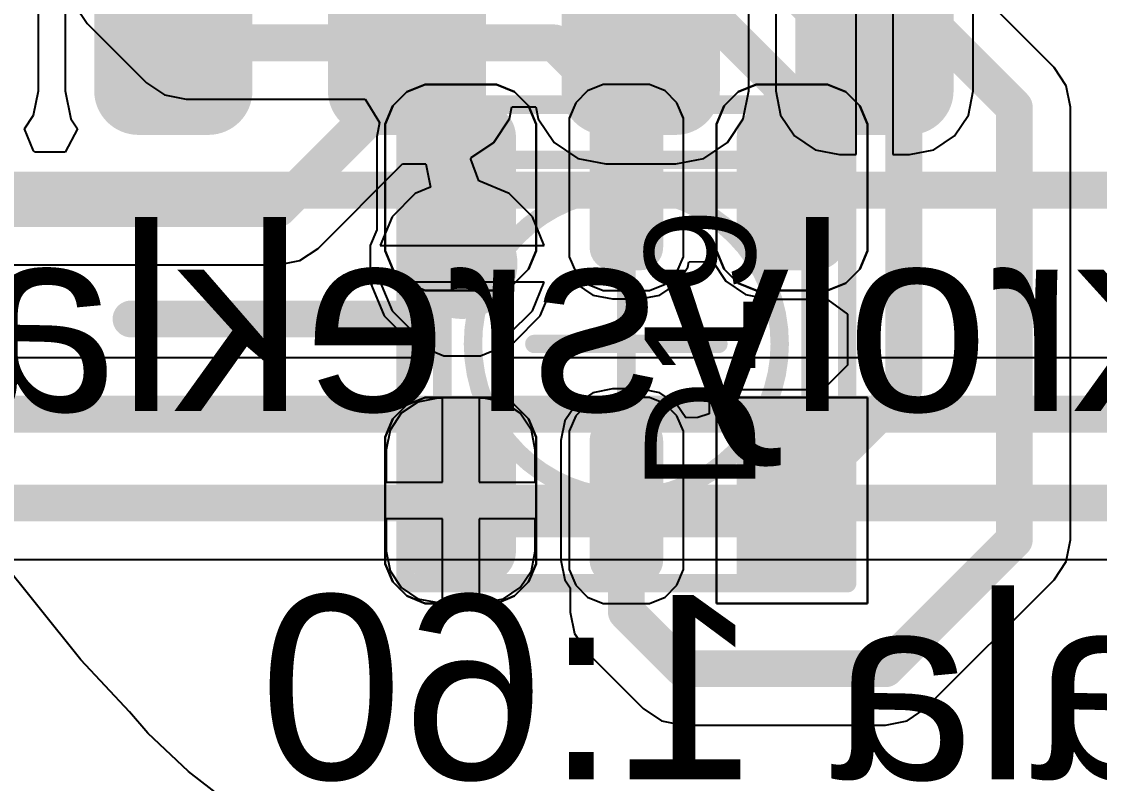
# Model space of a CAD drawing. Header units: inches. Extents: x -30 to 118, y 20 to 51.
# Drawn here: x 55.71 to 61.56, y 23.68 to 27.82 of the extents above; entities that cross this region are included whole.
import ezdxf

# ---------------------------------------------------------------- set-up
doc = ezdxf.new("R2010")
doc.units = ezdxf.units.IN
for name, color, linetype in [('Bottom Courtyard', 56, 'Continuous'), ('Bottom Layer', 5, 'Continuous'), ('Bottom Overlay', 54, 'Continuous'), ('Bottom Solder', 6, 'Continuous'), ('Mechanical 1', 6, 'Continuous'), ('Top Component Outline', 56, 'Continuous'), ('Top Courtyard', 56, 'Continuous'), ('Top Layer', 1, 'Continuous'), ('Top Overlay', 2, 'Continuous'), ('Top Paste', 8, 'Continuous'), ('Top Solder', 216, 'Continuous'), ('Via Holes', 16, 'Continuous')]:
    doc.layers.add(name, color=color, linetype=linetype)
doc.styles.add('Arial', font='', dxfattribs={"height": 0.2})
doc.styles.get('Arial').set_extended_font_data('Arial')

# ---------------------------------------------------------------- blocks, each defined once
blk = doc.blocks.new('APA_RGB_LED_2020_547')
at = {"layer": 'Top Layer'}
h = blk.add_hatch(color=1, dxfattribs=at)
edge = h.paths.add_edge_path()
edge.add_arc((-1.125, 1.025), 0.125, 90, 180)
edge.add_line((-1.25, 1.025), (-1.25, 0.775))
edge.add_arc((-1.125, 0.775), 0.125, 180, 270)
edge.add_line((-1.125, 0.65), (-0.575, 0.65))
edge.add_arc((-0.575, 0.775), 0.125, 270, 360)
edge.add_line((-0.45, 0.775), (-0.45, 1.025))
edge.add_arc((-0.575, 1.025), 0.125, 0, 90)
edge.add_line((-0.575, 1.15), (-1.125, 1.15))
h = blk.add_hatch(color=1, dxfattribs=at)
edge = h.paths.add_edge_path()
edge.add_arc((0.575, 1.025), 0.125, 90, 180)
edge.add_line((0.45, 1.025), (0.45, 0.775))
edge.add_arc((0.575, 0.775), 0.125, 180, 270)
edge.add_line((0.575, 0.65), (1.125, 0.65))
edge.add_arc((1.125, 0.775), 0.125, 270, 360)
edge.add_line((1.25, 0.775), (1.25, 1.025))
edge.add_arc((1.125, 1.025), 0.125, 0, 90)
edge.add_line((1.125, 1.15), (0.575, 1.15))
h = blk.add_hatch(color=1, dxfattribs=at)
edge = h.paths.add_edge_path()
edge.add_arc((-1.175, 0.075), 0.075, 90, 180)
edge.add_line((-1.25, 0.075), (-1.25, -0.075))
edge.add_arc((-1.175, -0.075), 0.075, 180, 270)
edge.add_line((-1.175, -0.15), (-0.525, -0.15))
edge.add_arc((-0.525, -0.075), 0.075, 270, 360)
edge.add_line((-0.45, -0.075), (-0.45, 0.075))
edge.add_arc((-0.525, 0.075), 0.075, 0, 90)
edge.add_line((-0.525, 0.15), (-1.175, 0.15))
h = blk.add_hatch(color=1, dxfattribs=at)
edge = h.paths.add_edge_path()
edge.add_arc((0.525, 0.075), 0.075, 90, 180)
edge.add_line((0.45, 0.075), (0.45, -0.075))
edge.add_arc((0.525, -0.075), 0.075, 180, 270)
edge.add_line((0.525, -0.15), (1.175, -0.15))
edge.add_arc((1.175, -0.075), 0.075, 270, 360)
edge.add_line((1.25, -0.075), (1.25, 0.075))
edge.add_arc((1.175, 0.075), 0.075, 0, 90)
edge.add_line((1.175, 0.15), (0.525, 0.15))
blk.add_hatch(color=1, dxfattribs=at).paths.add_polyline_path([(-1.25, -0.65), (-0.45, -0.65), (-0.45, -1.15), (-1.25, -1.15)])
h = blk.add_hatch(color=1, dxfattribs=at)
edge = h.paths.add_edge_path()
edge.add_arc((0.575, -0.775), 0.125, 90, 180)
edge.add_line((0.45, -0.775), (0.45, -1.025))
edge.add_arc((0.575, -1.025), 0.125, 180, 270)
edge.add_line((0.575, -1.15), (1.125, -1.15))
edge.add_arc((1.125, -1.025), 0.125, 270, 360)
edge.add_line((1.25, -1.025), (1.25, -0.775))
edge.add_arc((1.125, -0.775), 0.125, 0, 90)
edge.add_line((1.125, -0.65), (0.575, -0.65))
at = {"layer": 'Top Paste'}
h = blk.add_hatch(color=8, dxfattribs=at)
edge = h.paths.add_edge_path()
edge.add_arc((-1.125, 1.025), 0.125, 90, 180)
edge.add_line((-1.25, 1.025), (-1.25, 0.775))
edge.add_arc((-1.125, 0.775), 0.125, 180, 270)
edge.add_line((-1.125, 0.65), (-0.575, 0.65))
edge.add_arc((-0.575, 0.775), 0.125, 270, 360)
edge.add_line((-0.45, 0.775), (-0.45, 1.025))
edge.add_arc((-0.575, 1.025), 0.125, 0, 90)
edge.add_line((-0.575, 1.15), (-1.125, 1.15))
h = blk.add_hatch(color=8, dxfattribs=at)
edge = h.paths.add_edge_path()
edge.add_arc((0.575, 1.025), 0.125, 90, 180)
edge.add_line((0.45, 1.025), (0.45, 0.775))
edge.add_arc((0.575, 0.775), 0.125, 180, 270)
edge.add_line((0.575, 0.65), (1.125, 0.65))
edge.add_arc((1.125, 0.775), 0.125, 270, 360)
edge.add_line((1.25, 0.775), (1.25, 1.025))
edge.add_arc((1.125, 1.025), 0.125, 0, 90)
edge.add_line((1.125, 1.15), (0.575, 1.15))
h = blk.add_hatch(color=8, dxfattribs=at)
edge = h.paths.add_edge_path()
edge.add_arc((-1.175, 0.075), 0.075, 90, 180)
edge.add_line((-1.25, 0.075), (-1.25, -0.075))
edge.add_arc((-1.175, -0.075), 0.075, 180, 270)
edge.add_line((-1.175, -0.15), (-0.525, -0.15))
edge.add_arc((-0.525, -0.075), 0.075, 270, 360)
edge.add_line((-0.45, -0.075), (-0.45, 0.075))
edge.add_arc((-0.525, 0.075), 0.075, 0, 90)
edge.add_line((-0.525, 0.15), (-1.175, 0.15))
h = blk.add_hatch(color=8, dxfattribs=at)
edge = h.paths.add_edge_path()
edge.add_arc((0.525, 0.075), 0.075, 90, 180)
edge.add_line((0.45, 0.075), (0.45, -0.075))
edge.add_arc((0.525, -0.075), 0.075, 180, 270)
edge.add_line((0.525, -0.15), (1.175, -0.15))
edge.add_arc((1.175, -0.075), 0.075, 270, 360)
edge.add_line((1.25, -0.075), (1.25, 0.075))
edge.add_arc((1.175, 0.075), 0.075, 0, 90)
edge.add_line((1.175, 0.15), (0.525, 0.15))
blk.add_hatch(color=8, dxfattribs=at).paths.add_polyline_path([(-1.25, -0.65), (-0.45, -0.65), (-0.45, -1.15), (-1.25, -1.15)])
h = blk.add_hatch(color=8, dxfattribs=at)
edge = h.paths.add_edge_path()
edge.add_arc((0.575, -0.775), 0.125, 90, 180)
edge.add_line((0.45, -0.775), (0.45, -1.025))
edge.add_arc((0.575, -1.025), 0.125, 180, 270)
edge.add_line((0.575, -1.15), (1.125, -1.15))
edge.add_arc((1.125, -1.025), 0.125, 270, 360)
edge.add_line((1.25, -1.025), (1.25, -0.775))
edge.add_arc((1.125, -0.775), 0.125, 0, 90)
edge.add_line((1.125, -0.65), (0.575, -0.65))
at = {"layer": 'Top Solder'}
h = blk.add_hatch(color=216, dxfattribs=at)
edge = h.paths.add_edge_path()
edge.add_arc((-1.125, 1.025), 0.175, 90, 180)
edge.add_line((-1.3, 1.025), (-1.3, 0.775))
edge.add_arc((-1.125, 0.775), 0.175, 180, 270)
edge.add_line((-1.125, 0.6), (-0.575, 0.6))
edge.add_arc((-0.575, 0.775), 0.175, 270, 360)
edge.add_line((-0.4, 0.775), (-0.4, 1.025))
edge.add_arc((-0.575, 1.025), 0.175, 0, 90)
edge.add_line((-0.575, 1.2), (-1.125, 1.2))
h = blk.add_hatch(color=216, dxfattribs=at)
edge = h.paths.add_edge_path()
edge.add_arc((0.575, 1.025), 0.175, 90, 180)
edge.add_line((0.4, 1.025), (0.4, 0.775))
edge.add_arc((0.575, 0.775), 0.175, 180, 270)
edge.add_line((0.575, 0.6), (1.125, 0.6))
edge.add_arc((1.125, 0.775), 0.175, 270, 360)
edge.add_line((1.3, 0.775), (1.3, 1.025))
edge.add_arc((1.125, 1.025), 0.175, 0, 90)
edge.add_line((1.125, 1.2), (0.575, 1.2))
h = blk.add_hatch(color=216, dxfattribs=at)
edge = h.paths.add_edge_path()
edge.add_arc((-1.175, 0.075), 0.125, 90, 180)
edge.add_line((-1.3, 0.075), (-1.3, -0.075))
edge.add_arc((-1.175, -0.075), 0.125, 180, 270)
edge.add_line((-1.175, -0.2), (-0.525, -0.2))
edge.add_arc((-0.525, -0.075), 0.125, 270, 360)
edge.add_line((-0.4, -0.075), (-0.4, 0.075))
edge.add_arc((-0.525, 0.075), 0.125, 0, 90)
edge.add_line((-0.525, 0.2), (-1.175, 0.2))
h = blk.add_hatch(color=216, dxfattribs=at)
edge = h.paths.add_edge_path()
edge.add_arc((0.525, 0.075), 0.125, 90, 180)
edge.add_line((0.4, 0.075), (0.4, -0.075))
edge.add_arc((0.525, -0.075), 0.125, 180, 270)
edge.add_line((0.525, -0.2), (1.175, -0.2))
edge.add_arc((1.175, -0.075), 0.125, 270, 360)
edge.add_line((1.3, -0.075), (1.3, 0.075))
edge.add_arc((1.175, 0.075), 0.125, 0, 90)
edge.add_line((1.175, 0.2), (0.525, 0.2))
blk.add_hatch(color=216, dxfattribs=at).paths.add_polyline_path([(-1.3, -0.6), (-0.4, -0.6), (-0.4, -1.2), (-1.3, -1.2)])
h = blk.add_hatch(color=216, dxfattribs=at)
edge = h.paths.add_edge_path()
edge.add_arc((0.575, -0.775), 0.175, 90, 180)
edge.add_line((0.4, -0.775), (0.4, -1.025))
edge.add_arc((0.575, -1.025), 0.175, 180, 270)
edge.add_line((0.575, -1.2), (1.125, -1.2))
edge.add_arc((1.125, -1.025), 0.175, 270, 360)
edge.add_line((1.3, -1.025), (1.3, -0.775))
edge.add_arc((1.125, -0.775), 0.175, 0, 90)
edge.add_line((1.125, -0.6), (0.575, -0.6))
at = {"layer": 'Top Component Outline'}
for points in [[(-1, 1, 0.1, 0.1, 0), (-1, -1, 0.1, 0.1, 0)], [(-1, 1, 0.1, 0.1, 0), (1, 1, 0.1, 0.1, 0)], [(1, 1, 0.1, 0.1, 0), (1, -1, 0.1, 0.1, 0)], [(-1, -1, 0.1, 0.1, 0), (1, -1, 0.1, 0.1, 0)]]:
    blk.add_lwpolyline(points, format="xyseb", dxfattribs=at)
for points in [[(-1.025, 1, 0.05, 0.05, 1), (-0.975, 1, 0.05, 0.05, 1)], [(-1.025, 1, 0.05, 0.05, 1), (-0.975, 1, 0.05, 0.05, 1)], [(0.975, 1, 0.05, 0.05, 1), (1.025, 1, 0.05, 0.05, 1)], [(0.975, 1, 0.05, 0.05, 1), (1.025, 1, 0.05, 0.05, 1)], [(-1.025, -1, 0.05, 0.05, 1), (-0.975, -1, 0.05, 0.05, 1)], [(-1.025, -1, 0.05, 0.05, 1), (-0.975, -1, 0.05, 0.05, 1)], [(0.975, -1, 0.05, 0.05, 1), (1.025, -1, 0.05, 0.05, 1)], [(0.975, -1, 0.05, 0.05, 1), (1.025, -1, 0.05, 0.05, 1)]]:
    blk.add_lwpolyline(points, format="xyseb", close=True, dxfattribs=at)
at = {"layer": 'Top Courtyard'}
for points in [[(-1.3, 1.2, 0.1, 0.1, 0), (1.3, 1.2, 0.1, 0.1, 0)], [(-1.3, 1.2, 0.1, 0.1, 0), (-1.3, -1.2, 0.1, 0.1, 0)], [(1.3, 1.2, 0.1, 0.1, 0), (1.3, -1.2, 0.1, 0.1, 0)], [(0, 0.5, 0.1, 0.1, 0), (0, -0.5, 0.1, 0.1, 0)], [(-0.5, 0, 0.1, 0.1, 0), (0.5, 0, 0.1, 0.1, 0)], [(-1.3, -1.2, 0.1, 0.1, 0), (1.3, -1.2, 0.1, 0.1, 0)]]:
    blk.add_lwpolyline(points, format="xyseb", dxfattribs=at)
for points in [[(-1.325, 1.2, 0.05, 0.05, 1), (-1.275, 1.2, 0.05, 0.05, 1)], [(-1.325, 1.2, 0.05, 0.05, 1), (-1.275, 1.2, 0.05, 0.05, 1)], [(1.275, 1.2, 0.05, 0.05, 1), (1.325, 1.2, 0.05, 0.05, 1)], [(1.275, 1.2, 0.05, 0.05, 1), (1.325, 1.2, 0.05, 0.05, 1)], [(-0.025, 0.5, 0.05, 0.05, 1), (0.025, 0.5, 0.05, 0.05, 1)], [(-0.525, 0, 0.05, 0.05, 1), (-0.475, 0, 0.05, 0.05, 1)], [(0.475, 0, 0.05, 0.05, 1), (0.525, 0, 0.05, 0.05, 1)], [(-0.025, -0.5, 0.05, 0.05, 1), (0.025, -0.5, 0.05, 0.05, 1)], [(-1.325, -1.2, 0.05, 0.05, 1), (-1.275, -1.2, 0.05, 0.05, 1)], [(-1.325, -1.2, 0.05, 0.05, 1), (-1.275, -1.2, 0.05, 0.05, 1)], [(1.275, -1.2, 0.05, 0.05, 1), (1.325, -1.2, 0.05, 0.05, 1)], [(1.275, -1.2, 0.05, 0.05, 1), (1.325, -1.2, 0.05, 0.05, 1)]]:
    blk.add_lwpolyline(points, format="xyseb", close=True, dxfattribs=at)
at = {"layer": 'Top Overlay'}
for p, q in [((-1.2929, 1.2689), (-1.1937, 1.31)), ((-1.1937, 1.31), (-1.14, 1.31)), ((-1.14, 1.31), (-1.14, 1.31)), ((-1.14, 1.31), (-0.56, 1.31)), ((-0.56, 1.31), (-0.5063, 1.31)), ((-0.5063, 1.31), (-0.4071, 1.2689)), ((0.4071, 1.2689), (0.5063, 1.31)), ((0.5063, 1.31), (0.56, 1.31)), ((0.56, 1.31), (0.56, 1.31)), ((0.56, 1.31), (1.14, 1.31)), ((1.14, 1.31), (1.1937, 1.31)), ((1.1937, 1.31), (1.2929, 1.2689)), ((-1.3689, 1.1929), (-1.2929, 1.2689)), ((-0.4071, 1.2689), (-0.3311, 1.1929)), ((0.3311, 1.1929), (0.4071, 1.2689)), ((1.2929, 1.2689), (1.3689, 1.1929)), ((-1.41, 1.0937), (-1.3689, 1.1929)), ((-0.3311, 1.1929), (-0.29, 1.0937)), ((0.29, 1.0937), (0.3311, 1.1929)), ((1.3689, 1.1929), (1.41, 1.0937)), ((-1.41, 1.04), (-1.41, 1.0937)), ((-0.29, 1.0937), (-0.29, 1.04)), ((0.29, 1.04), (0.29, 1.0937)), ((1.41, 1.0937), (1.41, 1.04)), ((-1.41, 0.76), (-1.41, 1.04)), ((-0.29, 1.04), (-0.29, 1.04)), ((-0.29, 1.04), (-0.29, 0.76)), ((0.29, 0.76), (0.29, 1.04)), ((1.41, 1.04), (1.41, 1.04)), ((1.41, 1.04), (1.41, 0.76)), ((-1.41, 0.76), (-1.41, 0.76)), ((-1.41, 0.7063), (-1.41, 0.76)), ((-1.3689, 0.6071), (-1.41, 0.7063)), ((-0.29, 0.7063), (-0.3311, 0.6071)), ((-0.29, 0.76), (-0.29, 0.7063)), ((0.29, 0.76), (0.29, 0.76)), ((0.29, 0.7063), (0.29, 0.76)), ((0.3311, 0.6071), (0.29, 0.7063)), ((1.41, 0.7063), (1.3689, 0.6071)), ((1.41, 0.76), (1.41, 0.7063)), ((-1.2929, 0.5311), (-1.3689, 0.6071)), ((-0.3311, 0.6071), (-0.4071, 0.5311)), ((0.4071, 0.5311), (0.3311, 0.6071)), ((1.3689, 0.6071), (1.2929, 0.5311)), ((-1.1937, 0.49), (-1.2929, 0.5311)), ((-0.4071, 0.5311), (-0.5063, 0.49)), ((0.5063, 0.49), (0.4071, 0.5311)), ((1.2929, 0.5311), (1.1937, 0.49)), ((-1.14, 0.49), (-1.1937, 0.49)), ((-0.56, 0.49), (-1.14, 0.49)), ((-0.5063, 0.49), (-0.56, 0.49)), ((-0.56, 0.49), (-0.56, 0.49)), ((0.56, 0.49), (0.5063, 0.49)), ((1.14, 0.49), (0.56, 0.49)), ((1.1937, 0.49), (1.14, 0.49)), ((1.14, 0.49), (1.14, 0.49)), ((-1.2258, 0.31), (-1.3103, 0.275)), ((-1.18, 0.31), (-1.2258, 0.31)), ((-0.52, 0.31), (-1.18, 0.31)), ((-0.4743, 0.31), (-0.52, 0.31)), ((-0.52, 0.31), (-0.52, 0.31)), ((-0.3897, 0.275), (-0.4743, 0.31)), ((0.4742, 0.31), (0.3897, 0.275)), ((0.52, 0.31), (0.4742, 0.31)), ((1.18, 0.31), (0.52, 0.31)), ((1.2258, 0.31), (1.18, 0.31)), ((1.18, 0.31), (1.18, 0.31)), ((1.3103, 0.275), (1.2258, 0.31)), ((-1.3103, 0.275), (-1.375, 0.2103)), ((-0.325, 0.2103), (-0.3897, 0.275)), ((0.3897, 0.275), (0.325, 0.2103)), ((1.375, 0.2103), (1.3103, 0.275)), ((-1.375, 0.2103), (-1.41, 0.1258)), ((-0.29, 0.1258), (-0.325, 0.2103)), ((0.325, 0.2103), (0.29, 0.1258)), ((1.41, 0.1258), (1.375, 0.2103)), ((-1.41, 0.1258), (-1.41, 0.08)), ((-0.29, 0.08), (-0.29, 0.1258)), ((0.29, 0.1258), (0.29, 0.08)), ((1.41, 0.08), (1.41, 0.1258)), ((-1.41, 0.08), (-1.41, -0.08)), ((-1.41, 0.08), (-1.41, 0.08)), ((-0.29, -0.08), (-0.29, 0.08)), ((0.29, 0.08), (0.29, -0.08)), ((0.29, 0.08), (0.29, 0.08)), ((1.41, -0.08), (1.41, 0.08)), ((-1.41, -0.08), (-1.41, -0.1257)), ((-0.29, -0.1257), (-0.29, -0.08)), ((-0.29, -0.08), (-0.29, -0.08)), ((0.29, -0.08), (0.29, -0.1257)), ((1.41, -0.1257), (1.41, -0.08)), ((1.41, -0.08), (1.41, -0.08)), ((-1.41, -0.1257), (-1.375, -0.2103)), ((-0.325, -0.2103), (-0.29, -0.1257)), ((0.29, -0.1257), (0.325, -0.2103)), ((1.375, -0.2103), (1.41, -0.1257)), ((-1.375, -0.2103), (-1.3103, -0.275)), ((-0.3897, -0.275), (-0.325, -0.2103)), ((0.325, -0.2103), (0.3897, -0.275)), ((1.3103, -0.275), (1.375, -0.2103)), ((-1.3103, -0.275), (-1.2258, -0.31)), ((-0.4743, -0.31), (-0.3897, -0.275)), ((0.3897, -0.275), (0.4742, -0.31)), ((1.2258, -0.31), (1.3103, -0.275)), ((-1.2258, -0.31), (-1.18, -0.31)), ((-1.18, -0.31), (-1.18, -0.31)), ((-1.18, -0.31), (-0.52, -0.31)), ((-0.52, -0.31), (-0.4743, -0.31)), ((0.4742, -0.31), (0.52, -0.31)), ((0.52, -0.31), (0.52, -0.31)), ((0.52, -0.31), (1.18, -0.31)), ((1.18, -0.31), (1.2258, -0.31)), ((-1.41, -1.31), (-1.41, -0.49)), ((-1.41, -0.49), (-0.29, -0.49)), ((-0.29, -0.49), (-0.29, -1.31)), ((0.4071, -0.5311), (0.5063, -0.49)), ((0.5063, -0.49), (0.56, -0.49)), ((0.56, -0.49), (0.56, -0.49)), ((0.56, -0.49), (1.14, -0.49)), ((1.14, -0.49), (1.1937, -0.49)), ((1.1937, -0.49), (1.2929, -0.5311)), ((0.3311, -0.6071), (0.4071, -0.5311)), ((1.2929, -0.5311), (1.3689, -0.6071)), ((0.29, -0.7063), (0.3311, -0.6071)), ((1.3689, -0.6071), (1.41, -0.7063)), ((0.29, -0.76), (0.29, -0.7063)), ((0.29, -1.04), (0.29, -0.76)), ((1.41, -0.7063), (1.41, -0.76)), ((1.41, -0.76), (1.41, -0.76)), ((1.41, -0.76), (1.41, -1.04)), ((0.29, -1.04), (0.29, -1.04)), ((0.29, -1.0937), (0.29, -1.04)), ((1.41, -1.04), (1.41, -1.0937)), ((0.3311, -1.1929), (0.29, -1.0937)), ((1.41, -1.0937), (1.3689, -1.1929)), ((0.4071, -1.2689), (0.3311, -1.1929)), ((1.3689, -1.1929), (1.2929, -1.2689)), ((0.5063, -1.31), (0.4071, -1.2689)), ((1.2929, -1.2689), (1.1937, -1.31)), ((-0.29, -1.31), (-1.41, -1.31)), ((0.56, -1.31), (0.5063, -1.31)), ((1.14, -1.31), (0.56, -1.31)), ((1.1937, -1.31), (1.14, -1.31)), ((1.14, -1.31), (1.14, -1.31))]:
    blk.add_line(p, q, dxfattribs=at)
at = {"layer": 'Top Courtyard', "style": 'Arial'}
blk.add_text('D19', height=0.6, dxfattribs=at).set_placement((-0.8, -0.7))
blk = doc.blocks.new('SMDHDRV10P127_2X5_615X330X560B_B_587')
at = {"layer": 'Bottom Layer'}
h = blk.add_hatch(color=5, dxfattribs=at)
edge = h.paths.add_edge_path()
edge.add_arc((0.94, 2.73), 0.19, 90, 180)
edge.add_line((0.75, 2.73), (0.75, 2.35))
edge.add_arc((0.94, 2.35), 0.19, 180, 270)
edge.add_line((0.94, 2.16), (2.96, 2.16))
edge.add_arc((2.96, 2.35), 0.19, 270, 360)
edge.add_line((3.15, 2.35), (3.15, 2.73))
edge.add_arc((2.96, 2.73), 0.19, 0, 90)
edge.add_line((2.96, 2.92), (0.94, 2.92))
h = blk.add_hatch(color=5, dxfattribs=at)
edge = h.paths.add_edge_path()
edge.add_arc((0.94, 1.46), 0.19, 90, 180)
edge.add_line((0.75, 1.46), (0.75, 1.08))
edge.add_arc((0.94, 1.08), 0.19, 180, 270)
edge.add_line((0.94, 0.89), (2.96, 0.89))
edge.add_arc((2.96, 1.08), 0.19, 270, 360)
edge.add_line((3.15, 1.08), (3.15, 1.46))
edge.add_arc((2.96, 1.46), 0.19, 0, 90)
edge.add_line((2.96, 1.65), (0.94, 1.65))
h = blk.add_hatch(color=5, dxfattribs=at)
edge = h.paths.add_edge_path()
edge.add_arc((0.94, 0.19), 0.19, 90, 180)
edge.add_line((0.75, 0.19), (0.75, -0.19))
edge.add_arc((0.94, -0.19), 0.19, 180, 270)
edge.add_line((0.94, -0.38), (2.96, -0.38))
edge.add_arc((2.96, -0.19), 0.19, 270, 360)
edge.add_line((3.15, -0.19), (3.15, 0.19))
edge.add_arc((2.96, 0.19), 0.19, 0, 90)
edge.add_line((2.96, 0.38), (0.94, 0.38))
h = blk.add_hatch(color=5, dxfattribs=at)
edge = h.paths.add_edge_path()
edge.add_arc((0.94, -1.08), 0.19, 90, 180)
edge.add_line((0.75, -1.08), (0.75, -1.46))
edge.add_arc((0.94, -1.46), 0.19, 180, 270)
edge.add_line((0.94, -1.65), (2.96, -1.65))
edge.add_arc((2.96, -1.46), 0.19, 270, 360)
edge.add_line((3.15, -1.46), (3.15, -1.08))
edge.add_arc((2.96, -1.08), 0.19, 0, 90)
edge.add_line((2.96, -0.89), (0.94, -0.89))
at = {"layer": 'Bottom Solder'}
h = blk.add_hatch(color=6, dxfattribs=at)
edge = h.paths.add_edge_path()
edge.add_arc((0.94, 2.73), 0.24, 90, 180)
edge.add_line((0.7, 2.73), (0.7, 2.35))
edge.add_arc((0.94, 2.35), 0.24, 180, 270)
edge.add_line((0.94, 2.11), (2.96, 2.11))
edge.add_arc((2.96, 2.35), 0.24, 270, 360)
edge.add_line((3.2, 2.35), (3.2, 2.73))
edge.add_arc((2.96, 2.73), 0.24, 0, 90)
edge.add_line((2.96, 2.97), (0.94, 2.97))
h = blk.add_hatch(color=6, dxfattribs=at)
edge = h.paths.add_edge_path()
edge.add_arc((0.94, 1.46), 0.24, 90, 180)
edge.add_line((0.7, 1.46), (0.7, 1.08))
edge.add_arc((0.94, 1.08), 0.24, 180, 270)
edge.add_line((0.94, 0.84), (2.96, 0.84))
edge.add_arc((2.96, 1.08), 0.24, 270, 360)
edge.add_line((3.2, 1.08), (3.2, 1.46))
edge.add_arc((2.96, 1.46), 0.24, 0, 90)
edge.add_line((2.96, 1.7), (0.94, 1.7))
h = blk.add_hatch(color=6, dxfattribs=at)
edge = h.paths.add_edge_path()
edge.add_arc((0.94, 0.19), 0.24, 90, 180)
edge.add_line((0.7, 0.19), (0.7, -0.19))
edge.add_arc((0.94, -0.19), 0.24, 180, 270)
edge.add_line((0.94, -0.43), (2.96, -0.43))
edge.add_arc((2.96, -0.19), 0.24, 270, 360)
edge.add_line((3.2, -0.19), (3.2, 0.19))
edge.add_arc((2.96, 0.19), 0.24, 0, 90)
edge.add_line((2.96, 0.43), (0.94, 0.43))
h = blk.add_hatch(color=6, dxfattribs=at)
edge = h.paths.add_edge_path()
edge.add_arc((0.94, -1.08), 0.24, 90, 180)
edge.add_line((0.7, -1.08), (0.7, -1.46))
edge.add_arc((0.94, -1.46), 0.24, 180, 270)
edge.add_line((0.94, -1.7), (2.96, -1.7))
edge.add_arc((2.96, -1.46), 0.24, 270, 360)
edge.add_line((3.2, -1.46), (3.2, -1.08))
edge.add_arc((2.96, -1.08), 0.24, 0, 90)
edge.add_line((2.96, -0.84), (0.94, -0.84))
at = {"layer": 'Bottom Courtyard'}
blk.add_lwpolyline([(3.5, -4.5, 0.2, 0.2, 0), (3.5, 4.5, 0.2, 0.2, 0)], format="xyseb", dxfattribs=at)

msp = doc.modelspace()

# ---------------------------------------------------------------- hatches: boundary and pattern name
at = {"layer": 'Bottom Layer'}
h = msp.add_hatch(color=5, dxfattribs=at)
edge = h.paths.add_edge_path()
edge.add_arc((58.1, 26.5), 0.3, 0, 360)
at = {"layer": 'Top Layer'}
h = msp.add_hatch(color=1, dxfattribs=at)
edge = h.paths.add_edge_path()
edge.add_arc((58.1, 26.5), 0.3, 0, 360)
at = {"layer": 'Via Holes'}
h = msp.add_hatch(color=7, dxfattribs=at)
edge = h.paths.add_edge_path()
edge.add_arc((58.1, 26.5), 0.15, 0, 360)

# ---------------------------------------------------------------- linework, layer by layer
at = {"layer": 'Bottom Layer'}
for p, q in [((55.9424, 29.46), (55.9424, 27.44)), ((59.6577, 27.44), (59.6577, 29.46)), ((55.7967, 27.44), (55.7967, 28.35)), ((59.8034, 28.35), (59.8034, 27.44)), ((60.24, 27.0933), (60.24, 28.35)), ((60.44, 28.35), (60.44, 27.0933)), ((60.8767, 27.44), (60.8767, 28.35)), ((55.7703, 27.3073), (55.7967, 27.44)), ((55.9424, 27.44), (55.9726, 27.2878)), ((59.6274, 27.2878), (59.6577, 27.44)), ((59.8034, 27.44), (59.8297, 27.3073)), ((60.8503, 27.3073), (60.8767, 27.44)), ((55.7205, 27.2329), (55.7703, 27.3073)), ((58.3574, 27.2878), (58.3703, 27.3526)), ((58.3703, 27.3526), (58.4998, 27.3526)), ((58.4998, 27.3526), (58.5126, 27.2878)), ((59.8297, 27.3073), (59.9049, 27.1949)), ((60.7751, 27.1949), (60.8503, 27.3073)), ((55.9726, 27.2878), (56.0094, 27.2329)), ((58.2712, 27.1588), (58.3574, 27.2878)), ((58.5126, 27.2878), (58.5988, 27.1588)), ((59.5412, 27.1588), (59.6274, 27.2878)), ((55.7701, 27.1131), (55.7205, 27.2329)), ((56.0094, 27.2329), (55.9415, 27.1059)), ((59.9049, 27.1949), (60.0174, 27.1197)), ((60.6627, 27.1197), (60.7751, 27.1949)), ((58.1487, 27.077), (58.2712, 27.1588)), ((58.5988, 27.1588), (58.7278, 27.0726)), ((59.4122, 27.0726), (59.5412, 27.1588)), ((60.0174, 27.1197), (60.15, 27.0933)), ((60.53, 27.0933), (60.6627, 27.1197)), ((55.7768, 27.1059), (55.7701, 27.1131)), ((55.9415, 27.1059), (55.7768, 27.1059)), ((58.1471, 27.0676), (58.1487, 27.077)), ((58.1895, 26.95), (58.1471, 27.0676)), ((58.7278, 27.0726), (58.88, 27.0424)), ((59.26, 27.0424), (59.4122, 27.0726)), ((60.15, 27.0933), (60.24, 27.0933)), ((60.44, 27.0933), (60.53, 27.0933)), ((57.3163, 26.5837), (57.7749, 27.0424)), ((57.7749, 27.0424), (57.9016, 27.0424)), ((57.9016, 27.0424), (57.9269, 26.9154)), ((58.88, 27.0424), (59.26, 27.0424)), ((58.3549, 26.8815), (58.1895, 26.95)), ((57.9269, 26.9154), (57.8451, 26.8815)), ((57.8451, 26.8815), (57.7185, 26.7549)), ((58.4815, 26.7549), (58.3549, 26.8815)), ((57.7185, 26.7549), (57.6543, 26.6)), ((58.5457, 26.6), (58.4815, 26.7549)), ((57.6543, 26.6), (58.5457, 26.6)), ((57.2171, 26.5174), (57.3163, 26.5837)), ((54.7, 26.4941), (57.1, 26.4941)), ((57.1, 26.4941), (57.2171, 26.5174)), ((57.1, 26.4941), (57.1, 26.4941)), ((58.5457, 26.4), (57.6543, 26.4)), ((57.6543, 26.4), (57.7185, 26.2451)), ((58.4815, 26.2451), (58.5457, 26.4)), ((57.7185, 26.2451), (57.8451, 26.1185)), ((58.3549, 26.1185), (58.4815, 26.2451)), ((57.8518, 26.1157), (57.8266, 25.9887)), ((57.8451, 26.1185), (57.8518, 26.1157)), ((58.3482, 26.1157), (58.3549, 26.1185)), ((58.3734, 25.9887), (58.3482, 26.1157)), ((57.8266, 25.9887), (41.8439, 25.9887)), ((63.4561, 25.9887), (58.3734, 25.9887)), ((41.5, 24.8941), (64, 24.8941))]:
    msp.add_line(p, q, dxfattribs=at)
for points in [[(57.5756, 27.2756, 0.2, 0.2, 0), (57.5756, 28.2256, 0.2, 0.2, 0)], [(57.1, 26.8, 0.2, 0.2, 0), (57.5756, 27.2756, 0.2, 0.2, 0)], [(54.7, 26.8, 0.2, 0.2, 0), (57.1, 26.8, 0.2, 0.2, 0)], [(57.7828, 26.2, 0.2, 0.2, 0), (58.0828, 26.5, 0.2, 0.2, 0)], [(58.0828, 26.5, 0.2, 0.2, 0), (58.1, 26.5, 0.2, 0.2, 0)], [(56.3, 26.2, 0.2, 0.2, 0), (57.7828, 26.2, 0.2, 0.2, 0)], [(41.7172, 25.6828, 0.2, 0.2, 0), (63.5828, 25.6828, 0.2, 0.2, 0)], [(41.5, 25.2, 0.2, 0.2, 0), (64, 25.2, 0.2, 0.2, 0)]]:
    msp.add_lwpolyline(points, format="xyseb", dxfattribs=at)
for points in [[(57.5256, 27.2756, 0.1, 0.1, 1), (57.6256, 27.2756, 0.1, 0.1, 1)], [(57.5256, 27.2756, 0.1, 0.1, 1), (57.6256, 27.2756, 0.1, 0.1, 1)], [(57.05, 26.8, 0.1, 0.1, 1), (57.15, 26.8, 0.1, 0.1, 1)], [(57.05, 26.8, 0.1, 0.1, 1), (57.15, 26.8, 0.1, 0.1, 1)], [(58.0328, 26.5, 0.1, 0.1, 1), (58.1328, 26.5, 0.1, 0.1, 1)], [(58.0328, 26.5, 0.1, 0.1, 1), (58.1328, 26.5, 0.1, 0.1, 1)], [(58.05, 26.5, 0.1, 0.1, 1), (58.15, 26.5, 0.1, 0.1, 1)], [(56.25, 26.2, 0.1, 0.1, 1), (56.35, 26.2, 0.1, 0.1, 1)], [(57.7328, 26.2, 0.1, 0.1, 1), (57.8328, 26.2, 0.1, 0.1, 1)], [(57.7328, 26.2, 0.1, 0.1, 1), (57.8328, 26.2, 0.1, 0.1, 1)]]:
    msp.add_lwpolyline(points, format="xyseb", close=True, dxfattribs=at)
at = {"layer": 'Mechanical 1'}
for points in [[(58.4025, 26.6537, 0.1, 0.1, -0.198911), (58.9919, 26.8978, 0.1, 0.1, 0)], [(58.9918, 26.8978, 0.1, 0.1, -0.198911), (59.5812, 26.6537, 0.1, 0.1, 0)], [(58.1583, 26.0643, 0.1, 0.1, -0.198911), (58.4025, 26.6537, 0.1, 0.1, 0)], [(59.5812, 26.6537, 0.1, 0.1, -0.198911), (59.8253, 26.0643, 0.1, 0.1, 0)], [(58.4025, 25.4749, 0.1, 0.1, -0.198911), (58.1583, 26.0643, 0.1, 0.1, 0)], [(59.8253, 26.0643, 0.1, 0.1, -0.198911), (59.5812, 25.4749, 0.1, 0.1, 0)], [(58.9919, 25.2308, 0.1, 0.1, -0.198911), (58.4025, 25.4749, 0.1, 0.1, 0)], [(59.5812, 25.4749, 0.1, 0.1, -0.198911), (58.9918, 25.2308, 0.1, 0.1, 0)]]:
    msp.add_lwpolyline(points, format="xyseb", dxfattribs=at)
for points in [[(58.9668, 26.8978, 0.05, 0.05, 1), (59.0168, 26.8978, 0.05, 0.05, 1)], [(58.9669, 26.8978, 0.05, 0.05, 1), (59.0168, 26.8978, 0.05, 0.05, 1)], [(58.3775, 26.6537, 0.05, 0.05, 1), (58.4275, 26.6537, 0.05, 0.05, 1)], [(58.3775, 26.6537, 0.05, 0.05, 1), (58.4275, 26.6537, 0.05, 0.05, 1)], [(59.5562, 26.6537, 0.05, 0.05, 1), (59.6062, 26.6537, 0.05, 0.05, 1)], [(59.5562, 26.6537, 0.05, 0.05, 1), (59.6062, 26.6537, 0.05, 0.05, 1)], [(58.1334, 26.0643, 0.05, 0.05, 1), (58.1833, 26.0643, 0.05, 0.05, 1)], [(58.1334, 26.0643, 0.05, 0.05, 1), (58.1833, 26.0643, 0.05, 0.05, 1)], [(59.8004, 26.0643, 0.05, 0.05, 1), (59.8503, 26.0643, 0.05, 0.05, 1)], [(59.8004, 26.0643, 0.05, 0.05, 1), (59.8503, 26.0643, 0.05, 0.05, 1)], [(58.3775, 25.4749, 0.05, 0.05, 1), (58.4275, 25.4749, 0.05, 0.05, 1)], [(58.3775, 25.4749, 0.05, 0.05, 1), (58.4275, 25.4749, 0.05, 0.05, 1)], [(59.5562, 25.4749, 0.05, 0.05, 1), (59.6062, 25.4749, 0.05, 0.05, 1)], [(59.5562, 25.4749, 0.05, 0.05, 1), (59.6062, 25.4749, 0.05, 0.05, 1)], [(58.9668, 25.2308, 0.05, 0.05, 1), (59.0168, 25.2308, 0.05, 0.05, 1)], [(58.9669, 25.2308, 0.05, 0.05, 1), (59.0168, 25.2308, 0.05, 0.05, 1)]]:
    msp.add_lwpolyline(points, format="xyseb", close=True, dxfattribs=at)
at = {"layer": 'Top Layer'}
for p, q in [((55.9957, 27.9046), (56.062, 27.8054)), ((61.3163, 27.5661), (61.0068, 27.8756)), ((56.062, 27.8054), (56.3837, 27.4837)), ((61.3826, 27.4668), (61.3163, 27.5661)), ((61.3163, 27.5661), (61.3163, 27.5661)), ((56.3837, 27.4837), (56.3837, 27.4837)), ((56.3837, 27.4837), (56.4829, 27.4174)), ((56.4829, 27.4174), (56.6, 27.3941)), ((61.4059, 27.3498), (61.3826, 27.4668)), ((56.6, 27.3941), (56.6, 27.3941)), ((56.6, 27.3941), (57.5717, 27.3941)), ((57.5717, 27.3941), (57.651, 27.2671)), ((61.4059, 25), (61.4059, 27.3498)), ((57.651, 27.2671), (57.6355, 27.1893)), ((57.6355, 27.1893), (57.6355, 26.6851)), ((57.6355, 26.6851), (57.6, 26.5995)), ((57.6, 26.5995), (57.6, 26.4005)), ((59.2651, 26.391), (59.3259, 26.482)), ((59.3259, 26.482), (59.3316, 26.5106)), ((59.3316, 26.5106), (59.4571, 26.5124)), ((59.4571, 26.5124), (59.4613, 26.5116)), ((59.4613, 26.5116), (59.5325, 26.405)), ((57.6, 26.4005), (57.6761, 26.2168)), ((58.5239, 26.2168), (58.5845, 26.3631)), ((58.5845, 26.3631), (58.7115, 26.3916)), ((58.7115, 26.3916), (58.7186, 26.391)), ((58.7186, 26.391), (58.8096, 26.3302)), ((59.1742, 26.3302), (59.2651, 26.391)), ((59.5325, 26.405), (59.64, 26.3332)), ((58.8096, 26.3302), (58.9169, 26.3089)), ((58.9169, 26.3089), (59.0669, 26.3089)), ((59.0669, 26.3089), (59.1742, 26.3302)), ((59.64, 26.3332), (59.7669, 26.3079)), ((59.7669, 26.3079), (60.0169, 26.3079)), ((60.0169, 26.3079), (60.0671, 26.3179)), ((60.0671, 26.3179), (60.1941, 26.2258)), ((57.6761, 26.2168), (57.8168, 26.0761)), ((58.3832, 26.0761), (58.5239, 26.2168)), ((60.1941, 26.2258), (60.1941, 25.9491)), ((57.8168, 26.0761), (58.0005, 26)), ((58.1995, 26), (58.3832, 26.0761)), ((58.0005, 26), (58.1995, 26)), ((60.1941, 25.9491), (60.0593, 25.8143)), ((58.8096, 25.7983), (58.7186, 25.7376)), ((58.9169, 25.8197), (58.8096, 25.7983)), ((59.0669, 25.8197), (58.9169, 25.8197)), ((59.1742, 25.7983), (59.0669, 25.8197)), ((59.2651, 25.7376), (59.1742, 25.7983)), ((60.0593, 25.8143), (59.4419, 25.8143)), ((59.4419, 25.8143), (59.4419, 25.6842)), ((57.8596, 25.7483), (57.7686, 25.6876)), ((57.9669, 25.7697), (57.8596, 25.7483)), ((57.9919, 25.7697), (57.9669, 25.7697)), ((57.9919, 25.3143), (57.9919, 25.7697)), ((58.2169, 25.7697), (58.1919, 25.7697)), ((58.1919, 25.7697), (58.1919, 25.3143)), ((58.3242, 25.7483), (58.2169, 25.7697)), ((58.4151, 25.6876), (58.3242, 25.7483)), ((58.7186, 25.7376), (58.6578, 25.6466)), ((59.3149, 25.6631), (59.2651, 25.7376)), ((57.7686, 25.6876), (57.7078, 25.5966)), ((58.4759, 25.5966), (58.4151, 25.6876)), ((59.3798, 25.6641), (59.3149, 25.6631)), ((59.4419, 25.6842), (59.3798, 25.6641)), ((57.7078, 25.5966), (57.6865, 25.4893)), ((58.4972, 25.4893), (58.4759, 25.5966)), ((58.6578, 25.6466), (58.6365, 25.5393)), ((58.6365, 25.5393), (58.6365, 24.8893)), ((57.6865, 25.4893), (57.6865, 25.3143)), ((58.4972, 25.3143), (58.4972, 25.4893)), ((57.6865, 25.3143), (57.9919, 25.3143)), ((58.1919, 25.3143), (58.4972, 25.3143)), ((57.9919, 25.1143), (57.6865, 25.1143)), ((57.6865, 25.1143), (57.6865, 24.9393)), ((57.9919, 24.6589), (57.9919, 25.1143)), ((58.4972, 25.1143), (58.1919, 25.1143)), ((58.1919, 25.1143), (58.1919, 24.6589)), ((58.4972, 24.9393), (58.4972, 25.1143)), ((61.3826, 24.8829), (61.4059, 25)), ((57.6865, 24.9393), (57.7078, 24.832)), ((58.4759, 24.832), (58.4972, 24.9393)), ((58.6365, 24.8893), (58.6578, 24.782)), ((61.3163, 24.7837), (61.3826, 24.8829)), ((57.7078, 24.832), (57.7686, 24.741)), ((58.4151, 24.741), (58.4759, 24.832)), ((58.6578, 24.782), (58.686, 24.7398)), ((60.6163, 24.0837), (61.3163, 24.7837)), ((57.7686, 24.741), (57.8596, 24.6802)), ((58.3242, 24.6802), (58.4151, 24.741)), ((58.686, 24.7398), (58.686, 24.6082)), ((57.8596, 24.6802), (57.9669, 24.6589)), ((58.2169, 24.6589), (58.3242, 24.6802)), ((57.9669, 24.6589), (57.9919, 24.6589)), ((58.1919, 24.6589), (58.2169, 24.6589)), ((58.686, 24.6082), (58.686, 24.6081)), ((58.686, 24.6081), (58.7093, 24.4911)), ((58.7093, 24.4911), (58.7756, 24.3919)), ((58.7756, 24.3919), (59.0837, 24.0837)), ((59.0837, 24.0837), (59.1829, 24.0174)), ((60.5171, 24.0174), (60.6163, 24.0837)), ((59.1829, 24.0174), (59.3, 23.9941)), ((60.4, 23.9941), (60.5171, 24.0174)), ((59.3, 23.9941), (60.4, 23.9941)), ((60.4, 23.9941), (60.4, 23.9941))]:
    msp.add_line(p, q, dxfattribs=at)
for points in [[(58.0918, 29.7923, 0.2, 0.2, 0), (60.5, 27.3841, 0.2, 0.2, 0)], [(58.9918, 29.4579, 0.2, 0.2, 0), (61.1, 27.3498, 0.2, 0.2, 0)], [(59, 28.3, 0.2, 0.2, 0), (59.8383, 27.4617, 0.2, 0.2, 0)], [(56.2783, 28.0217, 0.2, 0.2, 0), (56.6, 27.7, 0.2, 0.2, 0)], [(56.6, 27.7, 0.2, 0.2, 0), (58.6, 27.7, 0.2, 0.2, 0)], [(58.6, 27.7, 0.2, 0.2, 0), (58.9419, 27.3581, 0.2, 0.2, 0)], [(59.8383, 26.9679, 0.2, 0.2, 0), (59.8383, 27.4617, 0.2, 0.2, 0)], [(60.5, 25.8224, 0.2, 0.2, 0), (60.5, 27.3841, 0.2, 0.2, 0)], [(58.9419, 26.9643, 0.2, 0.2, 0), (58.9419, 27.3581, 0.2, 0.2, 0)], [(61.1, 25, 0.2, 0.2, 0), (61.1, 27.3498, 0.2, 0.2, 0)], [(58.9419, 26.9643, 0.2, 0.2, 0), (58.9919, 26.9143, 0.2, 0.2, 0)], [(59.8383, 26.9679, 0.2, 0.2, 0), (59.8919, 26.9143, 0.2, 0.2, 0)], [(60.1764, 25.4989, 0.2, 0.2, 0), (60.5, 25.8224, 0.2, 0.2, 0)], [(59.8919, 25.3508, 0.2, 0.2, 0), (60.0399, 25.4989, 0.2, 0.2, 0)], [(60.0399, 25.4989, 0.2, 0.2, 0), (60.1764, 25.4989, 0.2, 0.2, 0)], [(59.8919, 25.2143, 0.2, 0.2, 0), (59.8919, 25.3508, 0.2, 0.2, 0)], [(58.9919, 24.6081, 0.2, 0.2, 0), (58.9919, 25.2143, 0.2, 0.2, 0)], [(60.4, 24.3, 0.2, 0.2, 0), (61.1, 25, 0.2, 0.2, 0)], [(58.9919, 24.6081, 0.2, 0.2, 0), (59.3, 24.3, 0.2, 0.2, 0)], [(59.3, 24.3, 0.2, 0.2, 0), (60.4, 24.3, 0.2, 0.2, 0)]]:
    msp.add_lwpolyline(points, format="xyseb", dxfattribs=at)
for points in [[(56.55, 27.7, 0.1, 0.1, 1), (56.65, 27.7, 0.1, 0.1, 1)], [(56.55, 27.7, 0.1, 0.1, 1), (56.65, 27.7, 0.1, 0.1, 1)], [(58.55, 27.7, 0.1, 0.1, 1), (58.65, 27.7, 0.1, 0.1, 1)], [(58.55, 27.7, 0.1, 0.1, 1), (58.65, 27.7, 0.1, 0.1, 1)], [(59.7883, 27.4617, 0.1, 0.1, 1), (59.8883, 27.4617, 0.1, 0.1, 1)], [(59.7883, 27.4617, 0.1, 0.1, 1), (59.8883, 27.4617, 0.1, 0.1, 1)], [(60.45, 27.3841, 0.1, 0.1, 1), (60.55, 27.3841, 0.1, 0.1, 1)], [(60.45, 27.3841, 0.1, 0.1, 1), (60.55, 27.3841, 0.1, 0.1, 1)], [(58.8919, 27.3581, 0.1, 0.1, 1), (58.9919, 27.3581, 0.1, 0.1, 1)], [(58.8919, 27.3581, 0.1, 0.1, 1), (58.9919, 27.3581, 0.1, 0.1, 1)], [(61.05, 27.3498, 0.1, 0.1, 1), (61.15, 27.3498, 0.1, 0.1, 1)], [(61.05, 27.3498, 0.1, 0.1, 1), (61.15, 27.3498, 0.1, 0.1, 1)], [(58.8919, 26.9643, 0.1, 0.1, 1), (58.9919, 26.9643, 0.1, 0.1, 1)], [(58.8919, 26.9643, 0.1, 0.1, 1), (58.9919, 26.9643, 0.1, 0.1, 1)], [(59.7883, 26.9679, 0.1, 0.1, 1), (59.8883, 26.9679, 0.1, 0.1, 1)], [(59.7883, 26.9679, 0.1, 0.1, 1), (59.8883, 26.9679, 0.1, 0.1, 1)], [(58.9419, 26.9143, 0.1, 0.1, 1), (59.0419, 26.9143, 0.1, 0.1, 1)], [(59.8419, 26.9143, 0.1, 0.1, 1), (59.9419, 26.9143, 0.1, 0.1, 1)], [(60.45, 25.8224, 0.1, 0.1, 1), (60.55, 25.8224, 0.1, 0.1, 1)], [(60.45, 25.8224, 0.1, 0.1, 1), (60.55, 25.8224, 0.1, 0.1, 1)], [(59.9899, 25.4989, 0.1, 0.1, 1), (60.0899, 25.4989, 0.1, 0.1, 1)], [(59.9899, 25.4989, 0.1, 0.1, 1), (60.0899, 25.4989, 0.1, 0.1, 1)], [(60.1264, 25.4989, 0.1, 0.1, 1), (60.2264, 25.4989, 0.1, 0.1, 1)], [(60.1264, 25.4989, 0.1, 0.1, 1), (60.2264, 25.4989, 0.1, 0.1, 1)], [(59.8419, 25.3508, 0.1, 0.1, 1), (59.9419, 25.3508, 0.1, 0.1, 1)], [(59.8419, 25.3508, 0.1, 0.1, 1), (59.9419, 25.3508, 0.1, 0.1, 1)], [(58.9419, 25.2143, 0.1, 0.1, 1), (59.0419, 25.2143, 0.1, 0.1, 1)], [(59.8419, 25.2143, 0.1, 0.1, 1), (59.9419, 25.2143, 0.1, 0.1, 1)], [(61.05, 25, 0.1, 0.1, 1), (61.15, 25, 0.1, 0.1, 1)], [(61.05, 25, 0.1, 0.1, 1), (61.15, 25, 0.1, 0.1, 1)], [(58.9419, 24.6081, 0.1, 0.1, 1), (59.0419, 24.6081, 0.1, 0.1, 1)], [(58.9419, 24.6081, 0.1, 0.1, 1), (59.0419, 24.6081, 0.1, 0.1, 1)], [(59.25, 24.3, 0.1, 0.1, 1), (59.35, 24.3, 0.1, 0.1, 1)], [(59.25, 24.3, 0.1, 0.1, 1), (59.35, 24.3, 0.1, 0.1, 1)], [(60.35, 24.3, 0.1, 0.1, 1), (60.45, 24.3, 0.1, 0.1, 1)], [(60.35, 24.3, 0.1, 0.1, 1), (60.45, 24.3, 0.1, 0.1, 1)]]:
    msp.add_lwpolyline(points, format="xyseb", close=True, dxfattribs=at)
at = {"layer": 'Top Overlay'}
for p, q in [((57.8981, 27.4743), (57.7989, 27.4332)), ((58.2856, 27.4743), (57.8981, 27.4743)), ((58.3848, 27.4332), (58.2856, 27.4743)), ((58.8661, 27.4743), (58.7816, 27.4393)), ((59.1176, 27.4743), (58.8661, 27.4743)), ((59.2021, 27.4393), (59.1176, 27.4743)), ((59.6981, 27.4743), (59.5989, 27.4332)), ((60.0856, 27.4743), (59.6981, 27.4743)), ((60.1848, 27.4332), (60.0856, 27.4743)), ((57.7989, 27.4332), (57.723, 27.3572)), ((58.4607, 27.3572), (58.3848, 27.4332)), ((58.7816, 27.4393), (58.7169, 27.3746)), ((59.2668, 27.3746), (59.2021, 27.4393)), ((59.5989, 27.4332), (59.523, 27.3572)), ((60.2607, 27.3572), (60.1848, 27.4332)), ((57.723, 27.3572), (57.6819, 27.258)), ((58.5019, 27.258), (58.4607, 27.3572)), ((58.7169, 27.3746), (58.6819, 27.29)), ((59.3019, 27.29), (59.2668, 27.3746)), ((59.523, 27.3572), (59.4819, 27.258)), ((60.3019, 27.258), (60.2607, 27.3572)), ((57.6819, 27.258), (57.6819, 27.2043)), ((58.5019, 27.2043), (58.5019, 27.258)), ((58.6819, 27.29), (58.6819, 27.2443)), ((58.6819, 27.2443), (58.6819, 26.5843)), ((59.3019, 27.2443), (59.3019, 27.29)), ((59.3019, 26.5843), (59.3019, 27.2443)), ((59.4819, 27.258), (59.4819, 27.2043)), ((60.3019, 27.2043), (60.3019, 27.258)), ((57.6819, 27.2043), (57.6819, 26.6243)), ((58.5019, 26.6243), (58.5019, 27.2043)), ((59.4819, 27.2043), (59.4819, 26.6243)), ((60.3019, 26.6243), (60.3019, 27.2043)), ((57.6819, 26.6243), (57.6819, 26.5706)), ((58.5019, 26.5706), (58.5019, 26.6243)), ((59.4819, 26.6243), (59.4819, 26.5706)), ((60.3019, 26.5706), (60.3019, 26.6243)), ((57.6819, 26.5706), (57.723, 26.4713)), ((58.4607, 26.4713), (58.5019, 26.5706)), ((58.6819, 26.5843), (58.6819, 26.5385)), ((58.6819, 26.5385), (58.7169, 26.454)), ((59.2668, 26.454), (59.3019, 26.5385)), ((59.3019, 26.5385), (59.3019, 26.5843)), ((59.4819, 26.5706), (59.523, 26.4713)), ((60.2607, 26.4713), (60.3019, 26.5706)), ((57.723, 26.4713), (57.7989, 26.3954)), ((58.3848, 26.3954), (58.4607, 26.4713)), ((58.7169, 26.454), (58.7816, 26.3893)), ((59.2021, 26.3893), (59.2668, 26.454)), ((59.523, 26.4713), (59.5989, 26.3954)), ((60.1848, 26.3954), (60.2607, 26.4713)), ((57.7989, 26.3954), (57.8981, 26.3543)), ((58.2856, 26.3543), (58.3848, 26.3954)), ((58.7816, 26.3893), (58.8661, 26.3543)), ((59.1176, 26.3543), (59.2021, 26.3893)), ((59.5989, 26.3954), (59.6981, 26.3543)), ((60.0856, 26.3543), (60.1848, 26.3954)), ((57.8981, 26.3543), (58.2856, 26.3543)), ((58.8661, 26.3543), (59.1176, 26.3543)), ((59.6981, 26.3543), (60.0856, 26.3543)), ((57.8981, 25.7743), (57.7989, 25.7332)), ((58.2856, 25.7743), (57.8981, 25.7743)), ((58.3848, 25.7332), (58.2856, 25.7743)), ((58.8661, 25.7743), (58.7816, 25.7393)), ((59.1176, 25.7743), (58.8661, 25.7743)), ((59.2021, 25.7393), (59.1176, 25.7743)), ((60.3019, 25.7743), (59.4819, 25.7743)), ((59.4819, 25.7743), (59.4819, 24.6543)), ((60.3019, 24.6543), (60.3019, 25.7743)), ((57.7989, 25.7332), (57.723, 25.6572)), ((58.4607, 25.6572), (58.3848, 25.7332)), ((58.7816, 25.7393), (58.7169, 25.6746)), ((59.2668, 25.6746), (59.2021, 25.7393)), ((57.723, 25.6572), (57.6819, 25.558)), ((58.5019, 25.558), (58.4607, 25.6572)), ((58.7169, 25.6746), (58.6819, 25.59)), ((59.3019, 25.59), (59.2668, 25.6746)), ((57.6819, 25.558), (57.6819, 25.5043)), ((58.5019, 25.5043), (58.5019, 25.558)), ((58.6819, 25.59), (58.6819, 25.5443)), ((58.6819, 25.5443), (58.6819, 24.8843)), ((59.3019, 25.5443), (59.3019, 25.59)), ((59.3019, 24.8843), (59.3019, 25.5443)), ((57.6819, 25.5043), (57.6819, 24.9243)), ((58.5019, 24.9243), (58.5019, 25.5043)), ((56.0277, 24.3486), (55.5424, 24.9531)), ((57.6819, 24.9243), (57.6819, 24.8706)), ((58.5019, 24.8706), (58.5019, 24.9243)), ((57.6819, 24.8706), (57.723, 24.7713)), ((58.4607, 24.7713), (58.5019, 24.8706)), ((58.6819, 24.8843), (58.6819, 24.8385)), ((58.6819, 24.8385), (58.7169, 24.754)), ((59.2668, 24.754), (59.3019, 24.8385)), ((59.3019, 24.8385), (59.3019, 24.8843)), ((57.723, 24.7713), (57.7989, 24.6954)), ((58.3848, 24.6954), (58.4607, 24.7713)), ((58.7169, 24.754), (58.7816, 24.6893)), ((59.2021, 24.6893), (59.2668, 24.754)), ((57.7989, 24.6954), (57.8981, 24.6543)), ((58.2856, 24.6543), (58.3848, 24.6954)), ((58.7816, 24.6893), (58.8661, 24.6543)), ((59.1176, 24.6543), (59.2021, 24.6893)), ((57.8981, 24.6543), (58.2856, 24.6543)), ((58.8661, 24.6543), (59.1176, 24.6543)), ((59.4819, 24.6543), (60.3019, 24.6543)), ((56.2922, 24.0653), (56.0277, 24.3486)), ((56.3919, 23.9505), (56.2922, 24.0653)), ((56.6128, 23.7418), (56.3919, 23.9505)), ((56.8533, 23.5559), (56.6128, 23.7418))]:
    msp.add_line(p, q, dxfattribs=at)

# ---------------------------------------------------------------- block references
for name, p, rotation in [('SMDHDRV10P127_2X5_615X330X560B_B_587', (57.8, 30.4), 270), ('APA_RGB_LED_2020_547', (58.9919, 26.0643), 90)]:
    msp.add_blockref(name, p, dxfattribs=dict(rotation=rotation))

# ---------------------------------------------------------------- texts
at = {"layer": 'Bottom Overlay', "style": 'Arial', "text_generation_flag": 2}
for s, height, p in [('Mikrolysreklamen', 1.000001, (63.6, 25.7)), ('Skala 1:60', 1, (63.6, 23.7))]:
    msp.add_text(s, height=height, rotation=360, dxfattribs=at).set_placement(p)

doc.saveas('drawing.dxf')
